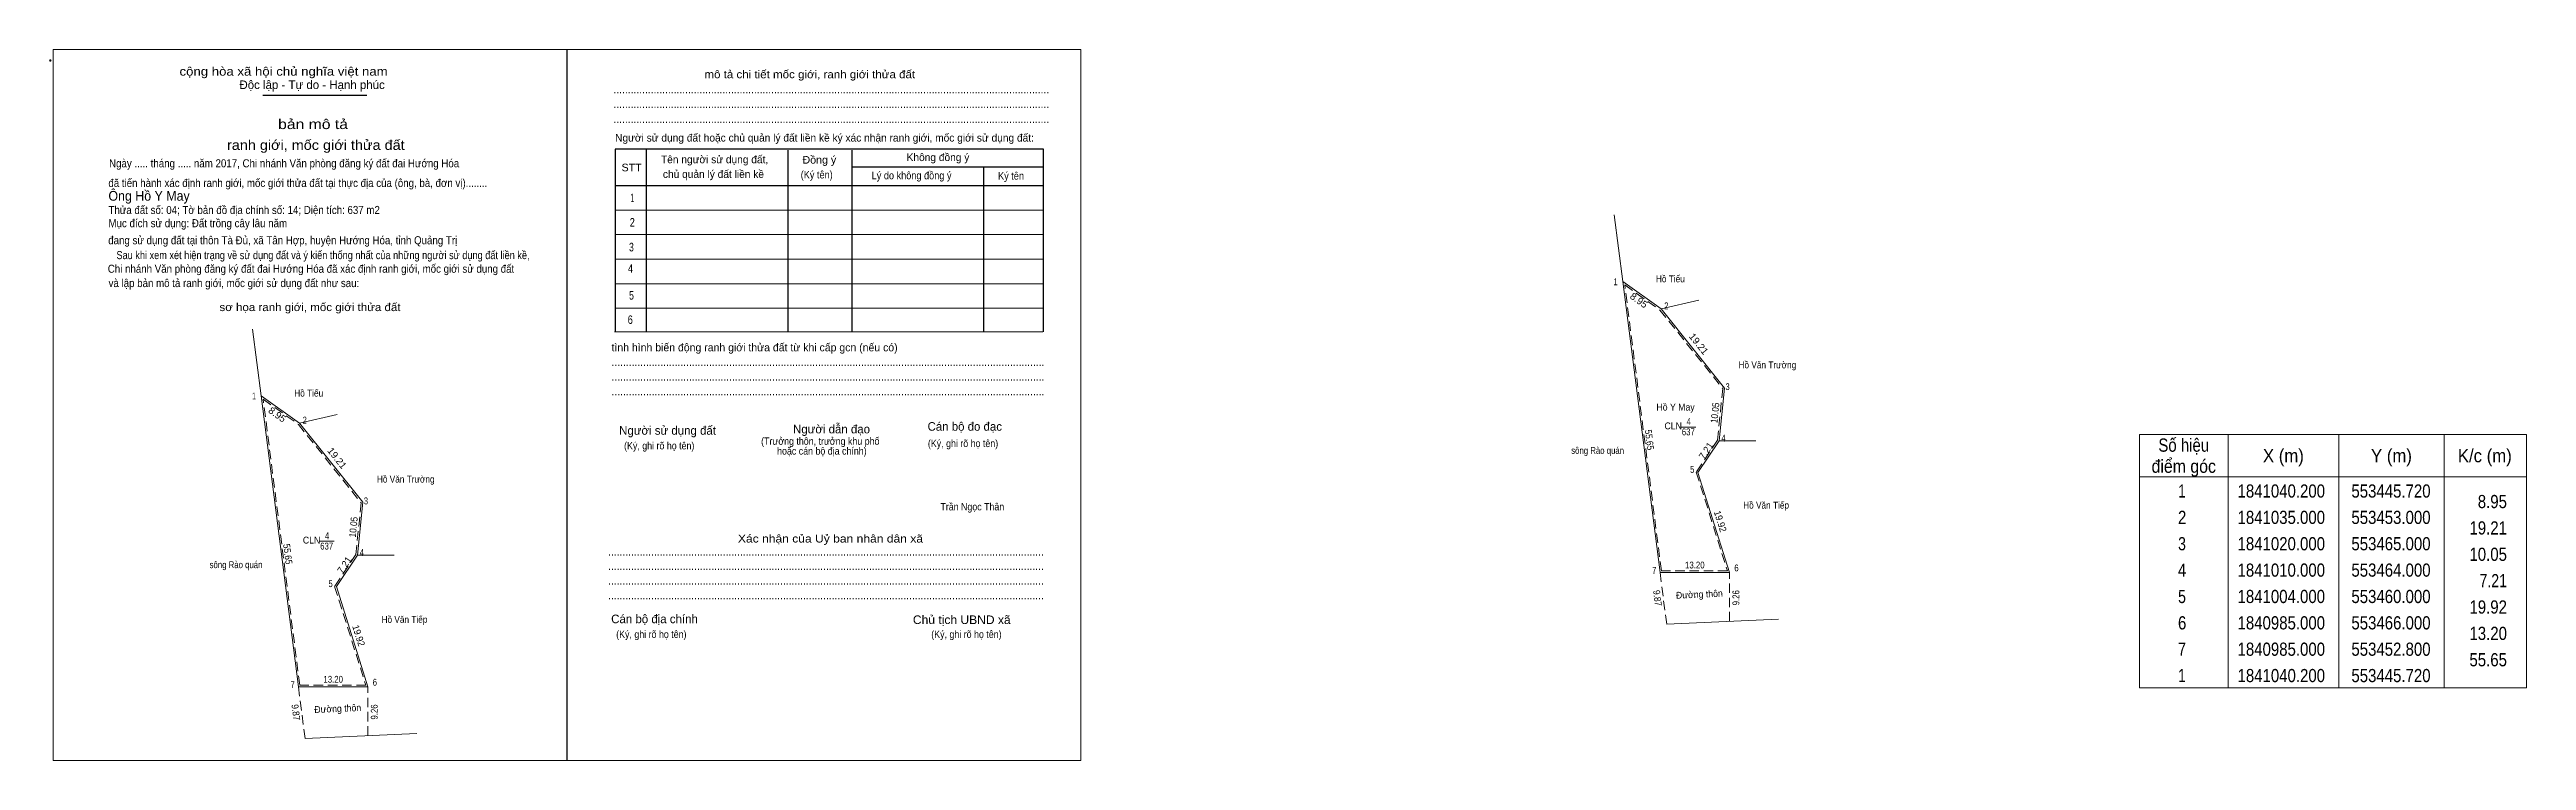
# Model space of a CAD drawing. Header units: metres. Extents: x 553147 to 553617, y 1840949 to 1841084.
import ezdxf
from ezdxf.enums import TextEntityAlignment as Align

# ---------------------------------------------------------------- set-up
doc = ezdxf.new("R2010")
doc.units = ezdxf.units.M
doc.header["$LTSCALE"] = 0.6
doc.header["$PDMODE"] = 32
doc.header["$PDSIZE"] = 0.3
doc.linetypes.add('MEDIUM_DASHED', pattern=[4.5, 3, -1.5])
for name, color, linetype, lineweight in [('1', 7, 'Continuous', 13), ('10', 7, 'Continuous', 13), ('2', 7, 'Continuous', 13), ('63', 7, 'Continuous', 13)]:
    doc.layers.add(name, color=color, linetype=linetype, lineweight=lineweight)
for name, color, linetype in [('13', 7, 'Continuous'), ('15', 7, 'Continuous'), ('4', 7, 'Continuous')]:
    doc.layers.add(name, color=color, linetype=linetype)

msp = doc.modelspace()

# ---------------------------------------------------------------- linework, layer by layer
at = {"layer": '1'}
for points in [[(553445.72, 1841040.2), (553453, 1841035), (553465, 1841020), (553464, 1841010), (553460, 1841004), (553466, 1840985), (553452.8, 1840985)], [(553187.47, 1841018.53), (553194.75, 1841013.33), (553206.75, 1840998.33), (553205.75, 1840988.33), (553201.75, 1840982.33), (553207.75, 1840963.33), (553194.55, 1840963.33)]]:
    msp.add_lwpolyline(points, close=True, dxfattribs=at)
at = {"layer": '1', "linetype": 'MEDIUM_DASHED'}
for points in [[(553446.11, 1841039.56), (553452.79, 1841034.78), (553464.69, 1841019.91), (553463.71, 1841010.1), (553459.67, 1841004.05), (553465.59, 1840985.3), (553453.06, 1840985.3)], [(553187.86, 1841017.89), (553194.54, 1841013.11), (553206.44, 1840998.24), (553205.46, 1840988.43), (553201.42, 1840982.38), (553207.34, 1840963.63), (553194.81, 1840963.63)]]:
    msp.add_lwpolyline(points, close=True, dxfattribs=at)
at = {"layer": '10'}
for p, q in [((553444.1, 1841052.85), (553445.72, 1841040.2)), ((553445.72, 1841040.2), (553452.8, 1840985)), ((553185.85, 1841031.18), (553187.47, 1841018.53)), ((553187.47, 1841018.53), (553194.55, 1840963.33)), ((553454.06, 1840975.21), (553475.27, 1840976.16)), ((553195.81, 1840953.54), (553217.02, 1840954.49))]:
    msp.add_line(p, q, dxfattribs=at)
at = {"layer": '10', "linetype": 'MEDIUM_DASHED'}
for p, q in [((553452.8, 1840985), (553454.06, 1840975.21)), ((553194.55, 1840963.33), (553195.81, 1840953.54))]:
    msp.add_line(p, q, dxfattribs=at)
at = {"layer": '10'}
for points in [[(553445.72, 1841040.2), (553453, 1841035), (553465, 1841020), (553464, 1841010), (553460, 1841004), (553466, 1840985), (553452.8, 1840985)], [(553187.47, 1841018.53), (553194.75, 1841013.33), (553206.75, 1840998.33), (553205.75, 1840988.33), (553201.75, 1840982.33), (553207.75, 1840963.33), (553194.55, 1840963.33)]]:
    msp.add_lwpolyline(points, dxfattribs=at)
at = {"layer": '2', "lineweight": 25}
for p, q in [((553187.81, 1841075.55), (553207.52, 1841075.55)), ((553260.48, 1841065.27), (553260.48, 1841030.65)), ((553287.37, 1841065.13), (553287.37, 1841030.65)), ((553299.5, 1841065.13), (553299.5, 1841030.65)), ((553299.5, 1841061.92), (553335.85, 1841061.92)), ((553324.46, 1841061.92), (553324.46, 1841030.65)), ((553254.64, 1841058.39), (553335.85, 1841058.39))]:
    msp.add_line(p, q, dxfattribs=at)
at = {"layer": '2'}
for p, q in [((553254.64, 1841053.74), (553335.85, 1841053.74)), ((553254.64, 1841049.09), (553335.85, 1841049.09)), ((553254.64, 1841044.44), (553335.85, 1841044.44)), ((553254.64, 1841039.79), (553335.85, 1841039.79)), ((553254.64, 1841035.15), (553335.85, 1841035.15)), ((553254.5, 1841030.65), (553335.71, 1841030.65)), ((553456.76, 1841012.6), (553459.6, 1841012.6)), ((553198.51, 1840990.93), (553201.35, 1840990.93))]:
    msp.add_line(p, q, dxfattribs=at)
for points in [[(553148.03, 1841084.19), (553245.49, 1841084.19), (553245.49, 1840949.38), (553148.03, 1840949.38)], [(553245.5, 1841084.18), (553342.96, 1841084.18), (553342.96, 1840949.37), (553245.5, 1840949.37)], [(553245.5, 1841084.18), (553342.96, 1841084.18), (553342.96, 1840949.37), (553245.5, 1840949.37)]]:
    msp.add_lwpolyline(points, close=True, dxfattribs=at)
at = {"layer": '2', "lineweight": 25}
msp.add_lwpolyline([(553335.85, 1841030.65), (553335.85, 1841065.27), (553254.64, 1841065.27), (553254.64, 1841030.65)], dxfattribs=at)
at = {"layer": '2'}
msp.add_point((553147.5, 1841082.11), dxfattribs=at)
at = {"layer": '63'}
for p, q in [((553453, 1841035), (553460.14, 1841036.64)), ((553194.75, 1841013.33), (553201.89, 1841014.97)), ((553464, 1841010), (553470.97, 1841009.96)), ((553560.53, 1841011.17), (553560.53, 1840963.17)), ((553581.53, 1841011.17), (553581.53, 1840963.17)), ((553601.53, 1841011.17), (553601.53, 1840963.17)), ((553543.73, 1841003.17), (553617.13, 1841003.17)), ((553205.75, 1840988.33), (553212.72, 1840988.29))]:
    msp.add_line(p, q, dxfattribs=at)
at = {"layer": '63', "linetype": 'MEDIUM_DASHED'}
for p, q in [((553466, 1840975.74), (553466, 1840985)), ((553207.75, 1840954.07), (553207.75, 1840963.33))]:
    msp.add_line(p, q, dxfattribs=at)
at = {"layer": '63'}
msp.add_lwpolyline([(553543.73, 1841011.17), (553617.13, 1841011.17), (553617.13, 1840963.17), (553543.73, 1840963.17)], close=True, dxfattribs=at)

# ---------------------------------------------------------------- texts
at = {"layer": '13', "width": 0.8}
for p in [(553458.23, 1841012.99), (553199.98, 1840991.32)]:
    msp.add_text('4', height=1.3, dxfattribs=at).set_placement(p, align=Align.CENTER)
at = {"layer": '15', "width": 0.95}
msp.add_text('Hồ Y May', height=1.3, dxfattribs=at).set_placement((553455.745, 1841015.73), align=Align.CENTER)
at = {"layer": '2'}
for s, height, width, p in [('cộng hòa xã hội chủ nghĩa việt nam', 1.626, 1.15, (553172, 1841079.24)), ('........................................................................................................................................................', 1.626, 0.9, (553254.3, 1841075.86)), ('........................................................................................................................................................', 1.626, 0.9, (553254.3, 1841073.08)), ('........................................................................................................................................................', 1.626, 0.9, (553254.3, 1841070.28)), ('Ngày ..... tháng ..... năm 2017, Chi nhánh Văn phòng đăng ký đất đai Hướng Hóa', 1.532, 0.9, (553158.64, 1841061.85)), ('Đồng ý', 1.441, 1.05, (553290.15, 1841062.56)), (' đã tiến hành xác định ranh giới, mốc giới thửa đất tại thực địa của (ông, bà, đơn vị)........', 1.529, 0.9, (553158, 1841058.12)), ('STT', 1.441, 1.05, (553255.84, 1841061.1)), ('(Ký tên)', 1.441, 0.9, (553289.82, 1841059.74)), ('Lý do không đồng ý', 1.441, 0.9, (553303.28, 1841059.59)), ('Ký tên', 1.441, 0.9, (553327.25, 1841059.52)), ('Thửa đất số: 04; Tờ bản đồ địa chính số: 14; Diện tích: 637 m2', 1.53, 0.9, (553158.53, 1841053)), ('Ông Hồ Y May', 1.85, 0.95, (553158.52, 1841055.52)), ('Mục đích sử dụng: Đất trồng cây lâu năm', 1.535, 0.9, (553158.52, 1841050.49)), ('đang sử dụng đất tại thôn Tà Đủ, xã Tân Hợp, huyện Hướng Hóa, tỉnh Quảng Trị', 1.53, 0.9, (553158.48, 1841047.26)), ('Sau khi xem xét hiện trạng về sử dụng đất và ý kiến thống nhất của những người sử dụng đất liền kề,', 1.529, 0.85, (553160.04, 1841044.44)), ('Chi nhánh Văn phòng đăng ký đất đai Hướng Hóa đã xác định ranh giới, mốc giới sử dụng đất', 1.529, 0.9, (553158.4, 1841041.86)), (' và lập bản mô tả ranh giới, mốc giới sử dụng đất như sau:', 1.529, 0.9, (553158.04, 1841039.14)), ('.......................................................................................................................................................', 1.626, 0.9, (553253.94, 1841024.18)), ('.......................................................................................................................................................', 1.626, 0.9, (553253.94, 1841021.4)), ('.......................................................................................................................................................', 1.626, 0.9, (553253.94, 1841018.59)), ('(Ký, ghi rõ họ tên)', 1.394, 0.9, (553256.32, 1841008.36)), ('(Ký, ghi rõ họ tên)', 1.394, 0.9, (553313.94, 1841008.8)), ('Trần Ngọc Thân', 1.391, 0.9, (553316.32, 1840996.79)), ('........................................................................................................................................................', 1.626, 0.9, (553253.28, 1840988.23)), ('........................................................................................................................................................', 1.626, 0.9, (553253.28, 1840985.46)), ('........................................................................................................................................................', 1.626, 0.9, (553253.28, 1840982.68)), ('........................................................................................................................................................', 1.626, 0.9, (553253.28, 1840979.91)), ('(Ký, ghi rõ họ tên)', 1.394, 0.9, (553254.82, 1840972.61)), ('Chủ tịch UBND xã', 1.627, 1.05, (553311.1, 1840975.24)), ('(Ký, ghi rõ họ tên)', 1.394, 0.9, (553314.58, 1840972.61))]:
    msp.add_text(s, height=height, dxfattribs=dict(at, width=width)).set_placement(p)
for s, height, p in [('Độc lập - Tự do - Hạnh phúc', 1.626, (553183.37, 1841076.7)), ('Người sử dụng đất hoặc chủ quản lý đất liền kề ký xác nhận ranh giới, mốc giới sử dụng đất:', 1.441, (553254.62, 1841066.74)), ('Tên người sử dụng đất,', 1.441, (553263.32, 1841062.63)), ('Không đồng ý', 1.441, (553309.91, 1841063.04)), ('chủ quản lý đất liền kề', 1.441, (553263.68, 1841059.85)), ('tình hình biến động ranh giới thửa đất từ khi cấp gcn (nếu có)', 1.487, (553253.94, 1841026.96)), ('Người sử dụng đất', 1.627, (553255.38, 1841011.14)), ('Người dẫn đạo', 1.626, (553288.36, 1841011.4)), ('Cán bộ đo đạc', 1.623, (553313.88, 1841011.9)), ('Cán bộ địa chính', 1.627, (553253.87, 1840975.4))]:
    msp.add_text(s, height=height, dxfattribs=at).set_placement(p)
for s, height, width, p in [('mô tả chi tiết mốc giới, ranh giới thửa đất', 1.487, 1.1, (553291.54, 1841078.75)), ('bản mô tả', 1.859, 1.2, (553197.33, 1841069.11)), ('ranh giới, mốc giới thửa đất', 1.859, 1.1, (553197.855, 1841065.16)), ('1', 1.626, 0.65, (553257.89, 1841055.25)), ('2', 1.626, 0.8, (553257.875, 1841050.6)), ('3', 1.627, 0.75, (553257.715, 1841045.91)), ('4', 1.627, 0.8, (553257.54, 1841041.86)), ('sơ họa ranh giới, mốc giới thửa đất', 1.487, 1.1, (553196.755, 1841034.59)), ('5', 1.627, 0.75, (553257.73, 1841036.76)), ('6', 1.627, 0.8, (553257.495, 1841032.15)), ('(Trưởng thôn, trưởng khu phố', 1.394, 0.9, (553293.53, 1841009.23)), ('hoặc cán bộ địa chính)', 1.394, 0.9, (553293.83, 1841007.37)), ('Xác nhận của Uỷ ban nhân dân xã', 1.488, 1.15, (553295.465, 1840990.7))]:
    msp.add_text(s, height=height, dxfattribs=dict(at, width=width)).set_placement(p, align=Align.CENTER)
at = {"layer": '2', "width": 0.95}
for p in [(553456.95, 1841012.17), (553198.7, 1840990.5)]:
    msp.add_text('CLN', height=1.3, dxfattribs=at).set_placement(p, align=Align.RIGHT)
at = {"layer": '4', "width": 0.85}
for p in [(553458.165, 1841011.04), (553199.915, 1840989.37)]:
    msp.add_text('637', height=1.3, dxfattribs=at).set_placement(p, align=Align.CENTER)
at = {"layer": '63'}
for s, height, width, p in [(' 1', 1.3, 0.75, (553444.78, 1841039.5)), (' 2', 1.3, 0.85, (553454.4, 1841034.93)), (' 3', 1.3, 0.8, (553466.01, 1841019.61)), (' 1', 1.3, 0.75, (553186.53, 1841017.83)), (' 2', 1.3, 0.85, (553196.15, 1841013.26)), (' 4', 1.3, 0.85, (553465.25, 1841009.84)), (' 5', 1.3, 0.8, (553459.3, 1841003.92)), (' 3', 1.3, 0.8, (553207.76, 1840997.94)), ('8.95', 2.5, 0.85, (553613.43, 1840997.22)), ('19.21', 2.5, 0.85, (553613.43, 1840992.22)), (' 4', 1.3, 0.85, (553207, 1840988.17)), ('10.05', 2.5, 0.85, (553613.43, 1840987.22)), (' 5', 1.3, 0.8, (553201.05, 1840982.25)), (' 7', 1.3, 0.8, (553452.1, 1840984.76)), (' 6', 1.3, 0.85, (553467.71, 1840985.23)), ('7.21', 2.5, 0.8, (553613.43, 1840982.22)), ('19.92', 2.5, 0.85, (553613.43, 1840977.22)), ('13.20', 2.5, 0.85, (553613.43, 1840972.22)), ('55.65', 2.5, 0.85, (553613.43, 1840967.22)), (' 6', 1.3, 0.85, (553209.46, 1840963.56)), (' 7', 1.3, 0.8, (553193.85, 1840963.09))]:
    msp.add_text(s, height=height, dxfattribs=dict(at, width=width)).set_placement(p, align=Align.RIGHT)
for s, height, width, p in [('Hồ Tiếu', 1.3, 0.9, (553454.76, 1841040.05)), ('Hồ Văn Trường', 1.3, 0.9, (553473.16, 1841023.74)), ('Hồ Tiếu', 1.3, 0.9, (553196.51, 1841018.38)), ('sông Rào quán', 1.3, 0.85, (553440.965, 1841007.51)), ('điểm góc', 2.5, 0.9, (553552.13, 1841003.92)), ('Số hiệu', 2.5, 0.85, (553552.13, 1841007.92)), ('X (m)', 2.5, 0.95, (553571.03, 1841005.92)), ('Y (m)', 2.5, 0.95, (553591.525, 1841005.92)), ('K/c (m)', 2.5, 0.95, (553609.23, 1841005.92)), ('Hồ Văn Trường', 1.3, 0.9, (553214.91, 1841002.07)), ('Hồ Văn Tiếp', 1.3, 0.9, (553472.92, 1840997.13)), (' 1', 2.5, 0.75, (553551.425, 1840999.22)), ('1841040.200', 2.5, 0.85, (553570.63, 1840999.22)), ('553445.720', 2.5, 0.85, (553591.435, 1840999.22)), (' 2', 2.5, 0.85, (553551.43, 1840994.22)), ('1841035.000', 2.5, 0.85, (553570.63, 1840994.22)), ('553453.000', 2.5, 0.85, (553591.435, 1840994.22)), (' 3', 2.5, 0.8, (553551.43, 1840989.22)), ('1841020.000', 2.5, 0.85, (553570.63, 1840989.22)), ('553465.000', 2.5, 0.85, (553591.435, 1840989.22)), ('sông Rào quán', 1.3, 0.85, (553182.715, 1840985.84)), ('13.20', 1.3, 0.85, (553459.4, 1840985.78)), (' 4', 2.5, 0.85, (553551.425, 1840984.22)), ('1841010.000', 2.5, 0.85, (553570.63, 1840984.22)), ('553464.000', 2.5, 0.85, (553591.435, 1840984.22)), (' 5', 2.5, 0.8, (553551.43, 1840979.22)), ('1841004.000', 2.5, 0.85, (553570.63, 1840979.22)), ('553460.000', 2.5, 0.85, (553591.435, 1840979.22)), ('Hồ Văn Tiếp', 1.3, 0.9, (553214.67, 1840975.46)), (' 6', 2.5, 0.85, (553551.43, 1840974.22)), ('1840985.000', 2.5, 0.85, (553570.63, 1840974.22)), ('553466.000', 2.5, 0.85, (553591.435, 1840974.22)), (' 7', 2.5, 0.8, (553551.43, 1840969.22)), ('1840985.000', 2.5, 0.85, (553570.63, 1840969.22)), ('553452.800', 2.5, 0.85, (553591.435, 1840969.22)), ('13.20', 1.3, 0.85, (553201.15, 1840964.11)), (' 1', 2.5, 0.75, (553551.425, 1840964.22)), ('1841040.200', 2.5, 0.85, (553570.63, 1840964.22)), ('553445.720', 2.5, 0.85, (553591.435, 1840964.22))]:
    msp.add_text(s, height=height, dxfattribs=dict(at, width=width)).set_placement(p, align=Align.CENTER)
for s, rotation, width, p in [('8.95', 324.462, 1.05, (553448.4072, 1841036.0949)), ('19.21', 308.66, 1.05, (553459.6292, 1841027.9661)), ('8.95', 324.462, 1.05, (553190.1572, 1841014.4249)), ('10.05', 84.289, 0.9, (553463.872, 1841015.2303)), ('55.65', 277.309, 0.9, (553450.1478, 1841010.0977)), ('19.21', 308.66, 1.05, (553201.3792, 1841006.2961)), ('10.05', 84.289, 0.9, (553205.622, 1840993.5603)), ('19.92', 287.526, 0.95, (553463.6098, 1840994.5257)), ('55.65', 277.309, 0.9, (553191.8978, 1840988.4277)), ('9.87', 277.334, 0.9, (553451.674, 1840980.083)), ('Đường thôn', 2.565, 0.95, (553460.2859, 1840980.2321)), ('9.26', 90, 0.85, (553467.84, 1840980.23)), ('19.92', 287.526, 0.95, (553205.3598, 1840972.8557)), ('9.87', 277.334, 0.9, (553193.424, 1840958.413)), ('Đường thôn', 2.565, 0.95, (553202.0359, 1840958.5621)), ('9.26', 90, 0.85, (553209.59, 1840958.56))]:
    msp.add_text(s, height=1.3, rotation=rotation, dxfattribs=dict(at, width=width)).set_placement(p, align=Align.CENTER)
for p in [(553462.083, 1841007.7494), (553203.833, 1840986.0794)]:
    msp.add_text('7.21', height=1.3, rotation=56.31, dxfattribs=at).set_placement(p, align=Align.CENTER)

doc.saveas('drawing.dxf')
